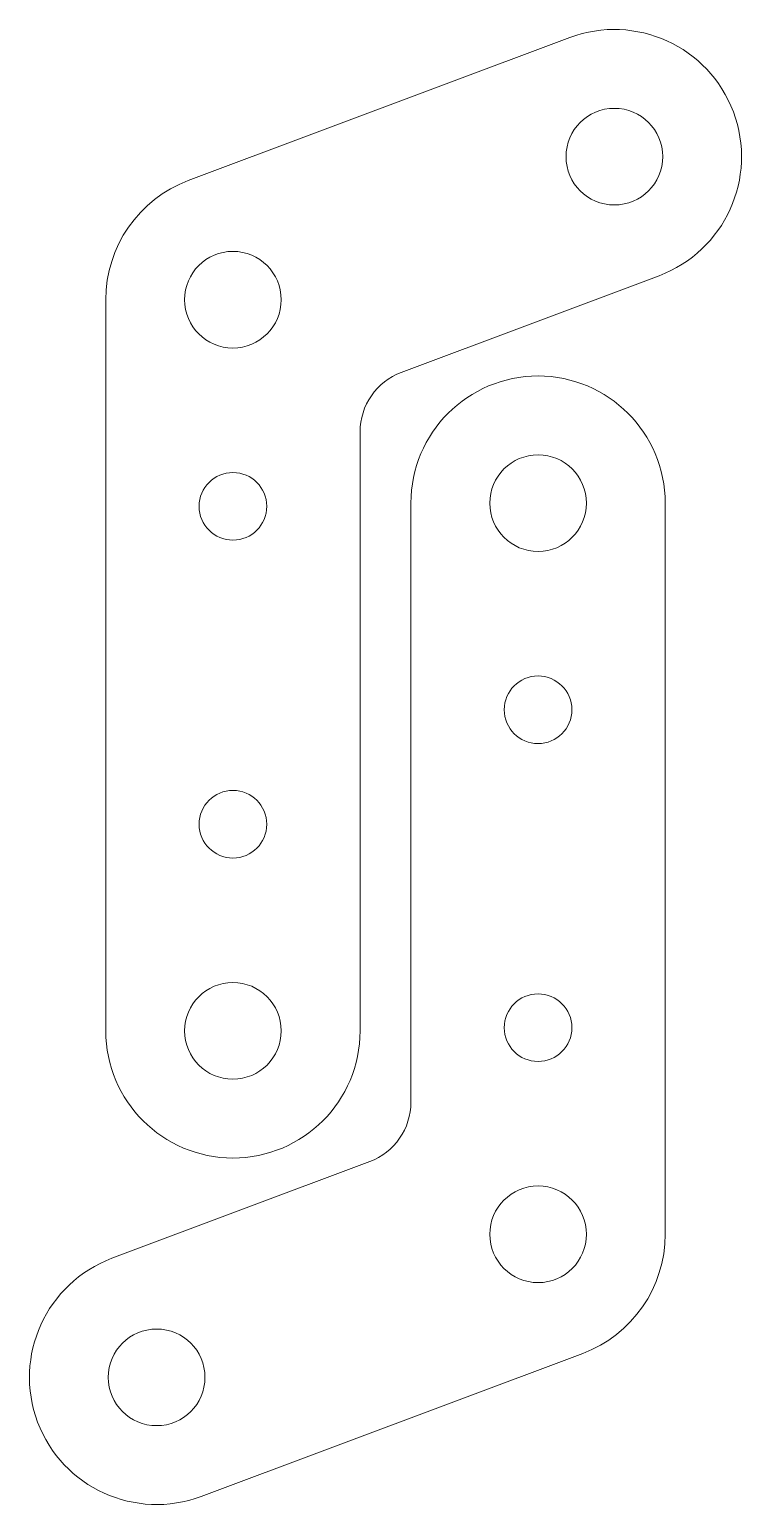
# Model space of a CAD drawing. Header units: inches. Extents: x -0.8 to 2, y -3.3 to 2.5.
import ezdxf

# ---------------------------------------------------------------- set-up
doc = ezdxf.new("R2010")
doc.units = ezdxf.units.IN
doc.header["$MEASUREMENT"] = 0
doc.layers.get('0').update_dxf_attribs({"lineweight": 5})

msp = doc.modelspace()

# ---------------------------------------------------------------- linework, layer by layer
for points in [[(1.6756, 1.5318, 1), (1.3244, 2.4682), (-0.1756, 1.9057, 0.312633), (-0.5, 1.4375), (-0.5, -1.4375, 1), (0.5, -1.4375), (0.5, 0.9177, -0.312633), (0.6622, 1.1518)], [(-0.4756, -2.3318, 1), (-0.1244, -3.2682), (1.3756, -2.7057, 0.312633), (1.7, -2.2375), (1.7, 0.6375, 1), (0.7, 0.6375), (0.7, -1.7177, -0.312633), (0.5378, -1.9518)]]:
    msp.add_lwpolyline(points, format="xyb", close=True)
for centre, radius in [((1.5, 2), 0.19), ((0, 1.4375), 0.19), ((1.2, 0.6375), 0.19), ((0, 0.625), 0.133), ((1.2, -0.175), 0.133), ((0, -0.625), 0.133), ((0, -1.4375), 0.19), ((1.2, -1.425), 0.133), ((1.2, -2.2375), 0.19), ((-0.3, -2.8), 0.19)]:
    msp.add_circle(centre, radius)

doc.saveas('drawing.dxf')
